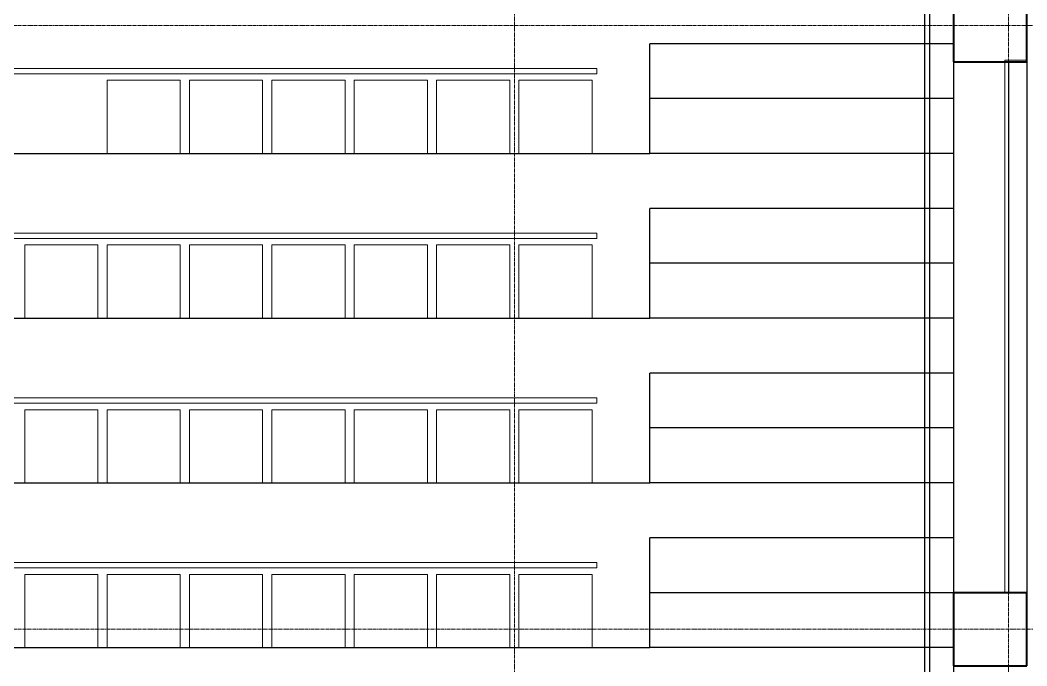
# Model space of a CAD drawing. Header units: millimetres. Extents: x -65509 to 912790, y 446 to 713294.
# Drawn here: x 478701 to 484201, y 584983 to 588512 of the extents above; entities that cross this region are included whole.
import ezdxf

# ---------------------------------------------------------------- set-up
doc = ezdxf.new("R2010")
doc.units = ezdxf.units.MM
for name, pattern in [('ADSK_Невидимые', [5, 3, -2]), ('CENTER2', [28.575, 19.05, -3.175, 3.175, -3.175]), ('HIDDEN2', [4.7625, 3.175, -1.5875])]:
    doc.linetypes.add(name, pattern=pattern)
for name, color, linetype, lineweight in [('АР_Колонны', 250, 'Continuous', 30), ('АР_ЛК_Ограждения', 250, 'Continuous', 0), ('АР_Мебель', 250, 'Continuous', 5), ('АР_Стены ЖБ', 250, 'Continuous', 35), ('АР_Стены кирпич', 250, 'Continuous', 20), ('АР_Стены ПЕНОблок', 250, 'Continuous', 20), ('РД_Ограждения', 250, 'Continuous', 25), ('РД_Оси_100', 250, 'Continuous', 0), ('РД_проем_инж перемыч_фахверк', 250, 'Continuous', 18)]:
    doc.layers.add(name, color=color, linetype=linetype, lineweight=lineweight)
doc.layers.add('ЛК_Открытая', color=250, linetype='Continuous')
doc.layers.add('РД_Витраж_перегородка', color=250, linetype='Continuous')
doc.layers.add('РД_Проем', color=250, linetype='Continuous', lineweight=0, plot=False)

# ---------------------------------------------------------------- blocks, each defined once
blk = doc.blocks.new('СОШ_2200_АР_ОСИ_М100_28.05.24')
at = {"layer": 'РД_Оси_100', "linetype": 'CENTER2'}
for p, q in [((91800, -6155), (91800, 139938.679)), ((94500, -6155), (94500, 139938.679)), ((119910, 82200), (-5954.958, 82200)), ((-5954.958, 78900), (119910, 78900))]:
    blk.add_line(p, q, dxfattribs=at)

msp = doc.modelspace()

# ---------------------------------------------------------------- linework, layer by layer
msp.add_lwpolyline([(483800.882, 588683.318), (483800.882, 579383.465)])
at = {"layer": 'АР_Колонны', "linetype": 'HIDDEN2', "lineweight": 25}
for p, q in [((483800.882, 588283.318), (483800.882, 588683.318)), ((484200.882, 588683.318), (484200.882, 588283.318)), ((484200.882, 588283.318), (483800.882, 588283.318)), ((483800.823, 585383.318), (484200.823, 585383.318)), ((483800.823, 584983.318), (483800.823, 585383.318)), ((484200.823, 585383.318), (484200.823, 584983.318)), ((484200.823, 584983.318), (483800.823, 584983.318))]:
    msp.add_line(p, q, dxfattribs=at)
at = {"layer": 'АР_Колонны', "linetype": 'Continuous', "lineweight": 35}
for p, q in [((483800.882, 588683.318), (483800.882, 588283.318)), ((484200.882, 588283.318), (484200.882, 588683.318)), ((483800.882, 588283.318), (484200.882, 588283.318)), ((484200.823, 585383.318), (483800.823, 585383.318)), ((483800.823, 585383.318), (483800.823, 584983.318)), ((484200.823, 584983.318), (484200.823, 585383.318)), ((483800.823, 584983.318), (484200.823, 584983.318))]:
    msp.add_line(p, q, dxfattribs=at)
at = {"layer": 'АР_ЛК_Ограждения', "lineweight": 9}
for points in [[(481850.882, 588248.318), (478450.834, 588248.311), (478450.834, 588218.311), (481850.882, 588218.318)], [(481850.882, 587348.318), (478450.834, 587348.311), (478450.834, 587318.311), (481850.882, 587318.318)], [(468350.882, 586448.318), (481850.882, 586448.318), (481850.882, 586418.318), (468350.882, 586418.318)], [(468350.882, 585548.318), (481850.882, 585548.318), (481850.882, 585518.318), (468350.882, 585518.318)]]:
    msp.add_lwpolyline(points, close=True, dxfattribs=at)
at = {"layer": 'АР_Мебель'}
for points in [[(479175.882, 588183.318), (479575.882, 588183.318), (479575.882, 587783.318), (479175.882, 587783.318)], [(479625.882, 588183.318), (480025.882, 588183.318), (480025.882, 587783.318), (479625.882, 587783.318)], [(480075.882, 588183.318), (480475.882, 588183.318), (480475.882, 587783.318), (480075.882, 587783.318)], [(480525.882, 588183.318), (480925.882, 588183.318), (480925.882, 587783.318), (480525.882, 587783.318)], [(480975.882, 588183.318), (481375.882, 588183.318), (481375.882, 587783.318), (480975.882, 587783.318)], [(481425.882, 588183.318), (481825.882, 588183.318), (481825.882, 587783.318), (481425.882, 587783.318)], [(478725.882, 587283.318), (479125.882, 587283.318), (479125.882, 586883.318), (478725.882, 586883.318)], [(479175.882, 587283.318), (479575.882, 587283.318), (479575.882, 586883.318), (479175.882, 586883.318)], [(479625.882, 587283.318), (480025.882, 587283.318), (480025.882, 586883.318), (479625.882, 586883.318)], [(480075.882, 587283.318), (480475.882, 587283.318), (480475.882, 586883.318), (480075.882, 586883.318)], [(480525.882, 587283.318), (480925.882, 587283.318), (480925.882, 586883.318), (480525.882, 586883.318)], [(480975.882, 587283.318), (481375.882, 587283.318), (481375.882, 586883.318), (480975.882, 586883.318)], [(481425.882, 587283.318), (481825.882, 587283.318), (481825.882, 586883.318), (481425.882, 586883.318)], [(478725.882, 586383.318), (479125.882, 586383.318), (479125.882, 585983.318), (478725.882, 585983.318)], [(479175.882, 586383.318), (479575.882, 586383.318), (479575.882, 585983.318), (479175.882, 585983.318)], [(479625.882, 586383.318), (480025.882, 586383.318), (480025.882, 585983.318), (479625.882, 585983.318)], [(480075.882, 586383.318), (480475.882, 586383.318), (480475.882, 585983.318), (480075.882, 585983.318)], [(480525.882, 586383.318), (480925.882, 586383.318), (480925.882, 585983.318), (480525.882, 585983.318)], [(480975.882, 586383.318), (481375.882, 586383.318), (481375.882, 585983.318), (480975.882, 585983.318)], [(481425.882, 586383.318), (481825.882, 586383.318), (481825.882, 585983.318), (481425.882, 585983.318)], [(478725.882, 585483.318), (479125.882, 585483.318), (479125.882, 585083.318), (478725.882, 585083.318)], [(479175.882, 585483.318), (479575.882, 585483.318), (479575.882, 585083.318), (479175.882, 585083.318)], [(479625.882, 585483.318), (480025.882, 585483.318), (480025.882, 585083.318), (479625.882, 585083.318)], [(480075.882, 585483.318), (480475.882, 585483.318), (480475.882, 585083.318), (480075.882, 585083.318)], [(480525.882, 585483.318), (480925.882, 585483.318), (480925.882, 585083.318), (480525.882, 585083.318)], [(480975.882, 585483.318), (481375.882, 585483.318), (481375.882, 585083.318), (480975.882, 585083.318)], [(481425.882, 585483.318), (481825.882, 585483.318), (481825.882, 585083.318), (481425.882, 585083.318)]]:
    msp.add_lwpolyline(points, close=True, dxfattribs=at)
at = {"layer": 'АР_Стены ЖБ', "linetype": 'Continuous', "lineweight": 40}
for p, q in [((483800.882, 588683.318), (483800.882, 588283.318)), ((484200.882, 588283.318), (484200.882, 588683.318)), ((483800.882, 588283.318), (484200.882, 588283.318)), ((484200.823, 585383.318), (483800.823, 585383.318)), ((483800.823, 585383.318), (483800.823, 584983.318)), ((484200.823, 584983.318), (484200.823, 585383.318)), ((483800.823, 584983.318), (484200.823, 584983.318))]:
    msp.add_line(p, q, dxfattribs=at)
at = {"layer": 'АР_Стены кирпич', "linetype": 'Continuous', "lineweight": 20}
for p, q in [((484200.882, 588293.32), (484080.882, 588293.32)), ((484080.882, 588293.32), (484080.882, 588283.318)), ((484200.882, 588283.318), (484200.882, 588293.32)), ((484080.882, 588283.318), (484200.882, 588283.318))]:
    msp.add_line(p, q, dxfattribs=at)
at = {"layer": 'АР_Стены кирпич', "linetype": 'ADSK_Невидимые', "lineweight": 0}
msp.add_lwpolyline([(484200.882, 588283.318), (484080.882, 588283.318), (484080.857, 585383.216), (484200.857, 585383.216)], close=True, dxfattribs=at)
at = {"layer": 'АР_Стены ПЕНОблок', "linetype": 'Continuous', "lineweight": 20}
for p, q in [((484100.786, 584983.319), (483900.786, 584983.317)), ((484100.81, 582683.318), (484100.786, 584983.319))]:
    msp.add_line(p, q, dxfattribs=at)
at = {"layer": 'ЛК_Открытая'}
for p, q in [((483801.91, 580583.318), (483801.91, 589283.318)), ((482141.91, 587783.318), (482141.91, 588383.318)), ((483801.91, 588383.318), (482141.91, 588383.318)), ((483801.91, 588083.318), (482141.91, 588083.318)), ((483801.91, 587783.318), (482141.91, 587783.318)), ((482141.91, 586883.318), (482141.91, 587483.318)), ((483801.91, 587483.318), (482141.91, 587483.318)), ((483801.91, 587183.318), (482141.91, 587183.318)), ((483801.91, 586883.318), (482141.91, 586883.318)), ((482141.91, 585983.318), (482141.91, 586583.318)), ((483801.91, 586583.318), (482141.91, 586583.318)), ((483801.91, 586283.318), (482141.91, 586283.318)), ((483801.91, 585983.318), (482141.91, 585983.318)), ((482141.91, 585083.318), (482141.91, 585683.318)), ((483801.91, 585683.318), (482141.91, 585683.318)), ((483801.91, 585383.318), (482141.91, 585383.318)), ((483801.91, 585083.318), (482141.91, 585083.318))]:
    msp.add_line(p, q, dxfattribs=at)
msp.add_lwpolyline([(482971.91, 589283.318, 0, 150, 0), (482971.91, 588817.069, 0, 0, 0), (482971.91, 580597.76, 0, 0, 0)], format="xyseb", dxfattribs=at)
for points in [[(478400.847, 587783.216), (482141.91, 587783.318)], [(467961.91, 586883.318), (482141.91, 586883.318)], [(467961.91, 585983.318), (482141.91, 585983.318)], [(467961.91, 585083.318), (482141.91, 585083.318)]]:
    msp.add_lwpolyline(points, dxfattribs=at)
at = {"layer": 'РД_Витраж_перегородка', "linetype": 'Continuous', "lineweight": -3}
for p, q in [((484100.882, 588283.319), (484100.852, 585383.216)), ((484200.882, 588283.318), (484200.852, 585383.215))]:
    msp.add_line(p, q, dxfattribs=at)
at = {"layer": 'РД_Ограждения'}
msp.add_lwpolyline([(483640.882, 589303.032), (483640.882, 589303.032), (483640.882, 589303.032), (483640.878, 580623.315, 0.41133262), (483671.066, 580593.318), (483900.866, 580593.317), (483900.866, 580623.337), (483681.164, 580623.309, -0.3977795), (483670.878, 580633.315), (483670.873, 589293.033, -0.41449173), (483680.873, 589303.043), (483980.882, 589303.318), (483980.882, 589333.318), (483671.561, 589333.318, 0.41898337), (483640.882, 589303.032), (483640.882, 589303.032)], format="xyb", dxfattribs=at)
at = {"layer": 'РД_Проем', "linetype": 'Continuous', "lineweight": 0}
for p, q in [((484080.882, 585383.318), (484080.882, 588283.318)), ((484200.882, 585383.318), (484200.882, 588283.318))]:
    msp.add_line(p, q, dxfattribs=at)
at = {"layer": 'РД_проем_инж перемыч_фахверк', "linetype": 'Continuous', "lineweight": 18}
for p, q in [((484080.882, 588283.318), (484080.882, 585383.318)), ((484200.882, 588283.318), (484200.882, 585383.318))]:
    msp.add_line(p, q, dxfattribs=at)

# ---------------------------------------------------------------- block references
at = {"layer": 'РД_Оси_100'}
msp.add_blockref('СОШ_2200_АР_ОСИ_М100_28.05.24', (389600.882, 506283.318), dxfattribs=at)

doc.saveas('drawing.dxf')
